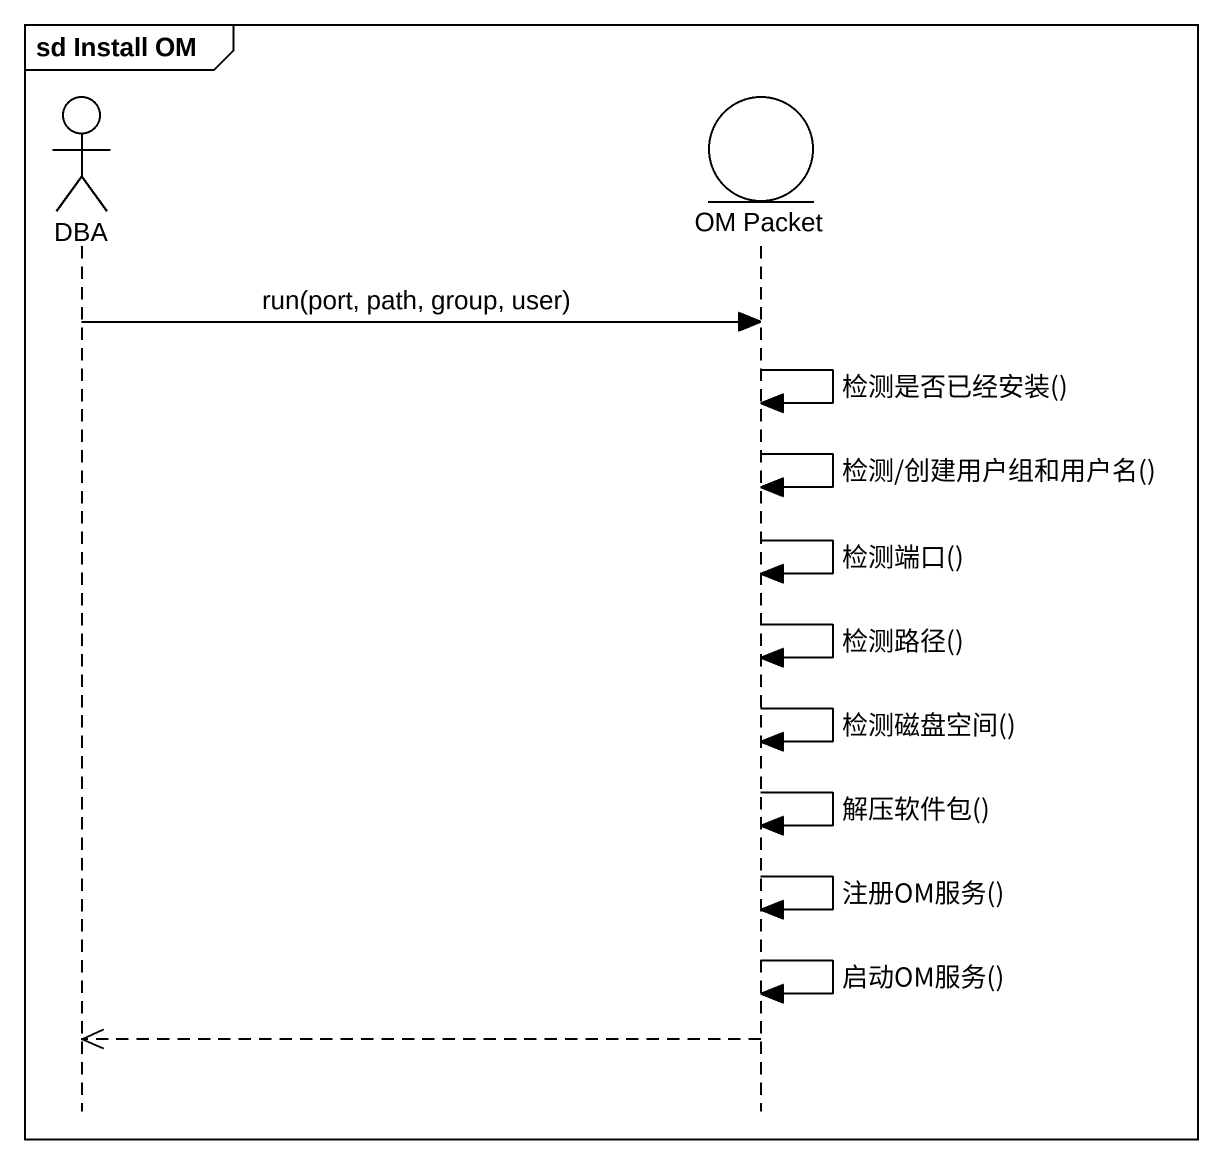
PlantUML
@startuml
mainframe sd Install OM
hide footbox
actor DBA
entity "OM Packet" as OM_Packet

DBA -> OM_Packet : run(port, path, group, user)
OM_Packet -> OM_Packet : 检测是否已经安装()
OM_Packet -> OM_Packet : 检测/创建用户组和用户名()
OM_Packet -> OM_Packet : 检测端口()
OM_Packet -> OM_Packet : 检测路径()
OM_Packet -> OM_Packet : 检测磁盘空间()
OM_Packet -> OM_Packet : 解压软件包()
OM_Packet -> OM_Packet : 注册OM服务()
OM_Packet -> OM_Packet : 启动OM服务()
OM_Packet -->> DBA
@enduml
